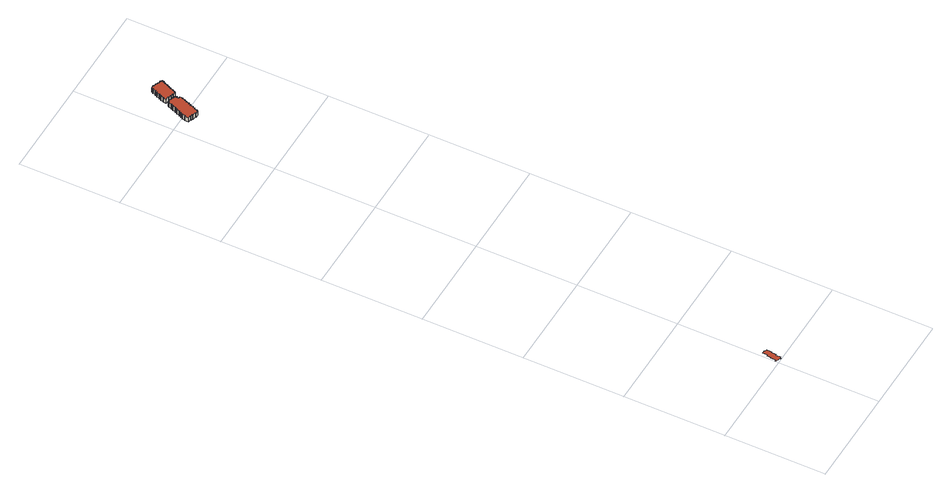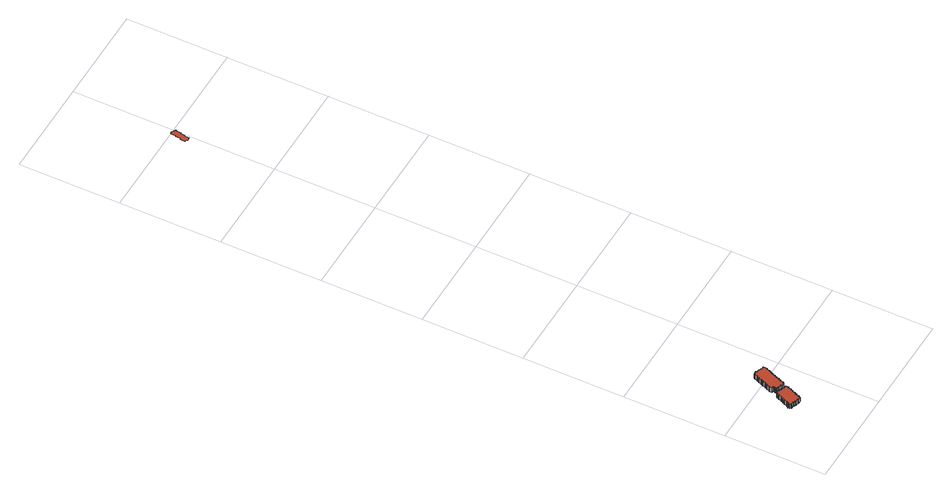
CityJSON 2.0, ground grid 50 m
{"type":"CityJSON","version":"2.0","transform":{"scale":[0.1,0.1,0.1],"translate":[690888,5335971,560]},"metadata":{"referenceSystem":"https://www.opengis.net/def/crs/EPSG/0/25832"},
"CityObjects":{
"building1":{"type":"Building","attributes":{"grid_m":0.5,"point_count":82,"rf_extrusion_mode":"lod11_fallback","rf_force_lod11":true,"rf_h_ground":560.83,"rf_h_pc_98p":0,"rf_h_roof_70p":560.84,"rf_is_glass_roof":true,"rf_nodata_frac":0,"rf_nodata_r":0,"rf_pc_select":"PREFERRED_AND_LATEST","rf_pc_year":2026,"rf_pointcloud_unusable":false,"rf_pt_density":8,"rf_rmse_lod22":0,"rf_roof_type":"unknown","rf_success":true,"rf_t_run":0,"rf_volume_lod22":0.0826,"source":"flat_seed_point_occupied_cell_union"},"children":["building1-1"]},
"building1-1":{"type":"BuildingPart","parents":["building1"],"geometry":[{"type":"MultiSurface","lod":"2.2","boundaries":[[[0,1,2,3,4,5,6,7,8,9,10,11,12,13,14,15,16,17,18,19,20,21]]],"semantics":{"surfaces":[{"type":"RoofSurface","rf_azimuth":270,"rf_h_roof_50p":560.84,"rf_h_roof_70p":560.84,"rf_h_roof_max":560.84,"rf_h_roof_min":560.84,"rf_slope":0}],"values":[0]}}]},
"building2":{"type":"Building","attributes":{"grid_m":0.5,"point_count":318,"rf_extrusion_mode":"lod11_fallback","rf_force_lod11":true,"rf_h_ground":560.09,"rf_h_pc_98p":0,"rf_h_roof_70p":562.75,"rf_is_glass_roof":true,"rf_nodata_frac":0,"rf_nodata_r":0,"rf_pc_select":"PREFERRED_AND_LATEST","rf_pc_year":2026,"rf_pointcloud_unusable":false,"rf_pt_density":8,"rf_rmse_lod22":0,"rf_roof_type":"unknown","rf_success":true,"rf_t_run":0,"rf_volume_lod22":211.79,"source":"flat_seed_point_occupied_cell_union"},"children":["building2-1"]},
"building2-1":{"type":"BuildingPart","parents":["building2"],"geometry":[{"type":"Solid","lod":"2.2","boundaries":[[[[22,23,24,25,26,27,28,29,30,31,32,33,34,35,36,37,38,39,40,41,42,43,44,45,46,47,48,49,50,51,52,53,54,55,56,57,58,59,60,61,62,63,64,65,66,67,68,69,70,71,72,73,74,75]],[[76,77,22,75]],[[77,78,23,22]],[[78,79,24,23]],[[79,80,25,24]],[[80,81,26,25]],[[81,82,27,26]],[[82,83,28,27]],[[83,84,29,28]],[[84,85,30,29]],[[85,86,31,30]],[[86,87,32,31]],[[87,88,33,32]],[[88,89,34,33]],[[89,90,35,34]],[[90,91,36,35]],[[91,92,37,36]],[[92,93,38,37]],[[93,94,39,38]],[[94,95,40,39]],[[95,96,41,40]],[[96,97,42,41]],[[97,98,43,42]],[[98,99,44,43]],[[99,100,45,44]],[[100,101,46,45]],[[101,102,47,46]],[[102,103,48,47]],[[103,104,49,48]],[[104,105,50,49]],[[105,106,51,50]],[[106,107,52,51]],[[107,108,53,52]],[[108,109,54,53]],[[109,110,55,54]],[[110,111,56,55]],[[111,112,57,56]],[[112,113,58,57]],[[113,114,59,58]],[[114,115,60,59]],[[115,116,61,60]],[[116,117,62,61]],[[117,118,63,62]],[[118,119,64,63]],[[119,120,65,64]],[[120,121,66,65]],[[121,122,67,66]],[[122,123,68,67]],[[123,124,69,68]],[[124,125,70,69]],[[125,126,71,70]],[[126,127,72,71]],[[127,128,73,72]],[[128,129,74,73]],[[129,76,75,74]],[[76,129,128,127,126,125,124,123,122,121,120,119,118,117,116,115,114,113,112,111,110,109,108,107,106,105,104,103,102,101,100,99,98,97,96,95,94,93,92,91,90,89,88,87,86,85,84,83,82,81,80,79,78,77]]]],"semantics":{"surfaces":[{"type":"RoofSurface","rf_azimuth":270,"rf_h_roof_50p":562.75,"rf_h_roof_70p":562.75,"rf_h_roof_max":562.75,"rf_h_roof_min":562.75,"rf_slope":0},{"type":"WallSurface","on_footprint_edge":true},{"type":"GroundSurface"}],"values":[[0,1,1,1,1,1,1,1,1,1,1,1,1,1,1,1,1,1,1,1,1,1,1,1,1,1,1,1,1,1,1,1,1,1,1,1,1,1,1,1,1,1,1,1,1,1,1,1,1,1,1,1,1,1,1,2]]}}]},
"building3":{"type":"Building","attributes":{"grid_m":0.5,"point_count":234,"rf_extrusion_mode":"lod11_fallback","rf_force_lod11":true,"rf_h_ground":560.09,"rf_h_pc_98p":0,"rf_h_roof_70p":562.73,"rf_is_glass_roof":true,"rf_nodata_frac":0,"rf_nodata_r":0,"rf_pc_select":"PREFERRED_AND_LATEST","rf_pc_year":2026,"rf_pointcloud_unusable":false,"rf_pt_density":8,"rf_rmse_lod22":0,"rf_roof_type":"unknown","rf_success":true,"rf_t_run":0,"rf_volume_lod22":154.85,"source":"flat_seed_point_occupied_cell_union"},"children":["building3-1"]},
"building3-1":{"type":"BuildingPart","parents":["building3"],"geometry":[{"type":"Solid","lod":"2.2","boundaries":[[[[130,131,132,133,134,135,136,137,138,139,140,141,142,143,144,145,146,147,148,149,150,151,152,153,154,155,156,157,158,159,160,161,162,163,164,165,166,167,168,169,170,171,172,173]],[[174,175,130,173]],[[175,176,131,130]],[[176,177,132,131]],[[177,178,133,132]],[[178,179,134,133]],[[179,180,135,134]],[[180,181,136,135]],[[181,182,137,136]],[[182,183,138,137]],[[183,184,139,138]],[[184,185,140,139]],[[185,186,141,140]],[[186,187,142,141]],[[187,188,143,142]],[[188,189,144,143]],[[189,190,145,144]],[[190,191,146,145]],[[191,192,147,146]],[[192,193,148,147]],[[193,194,149,148]],[[194,195,150,149]],[[195,196,151,150]],[[196,197,152,151]],[[197,198,153,152]],[[198,199,154,153]],[[199,200,155,154]],[[200,201,156,155]],[[201,202,157,156]],[[202,203,158,157]],[[203,204,159,158]],[[204,205,160,159]],[[205,206,161,160]],[[206,207,162,161]],[[207,208,163,162]],[[208,209,164,163]],[[209,210,165,164]],[[210,211,166,165]],[[211,212,167,166]],[[212,213,168,167]],[[213,214,169,168]],[[214,215,170,169]],[[215,216,171,170]],[[216,217,172,171]],[[217,174,173,172]],[[174,217,216,215,214,213,212,211,210,209,208,207,206,205,204,203,202,201,200,199,198,197,196,195,194,193,192,191,190,189,188,187,186,185,184,183,182,181,180,179,178,177,176,175]]]],"semantics":{"surfaces":[{"type":"RoofSurface","rf_azimuth":270,"rf_h_roof_50p":562.73,"rf_h_roof_70p":562.73,"rf_h_roof_max":562.73,"rf_h_roof_min":562.73,"rf_slope":0},{"type":"WallSurface","on_footprint_edge":true},{"type":"GroundSurface"}],"values":[[0,1,1,1,1,1,1,1,1,1,1,1,1,1,1,1,1,1,1,1,1,1,1,1,1,1,1,1,1,1,1,1,1,1,1,1,1,1,1,1,1,1,1,1,1,2]]}}]}
},
"vertices":[
[0,10,8],[10,10,8],[10,5,8],[20,5,8],[20,0,8],[25,0,8],[25,5,8],[30,5,8],[30,30,8],[35,30,8],[35,55,8],[40,55,8],[40,80,8],[30,80,8],[30,85,8],[15,85,8],[15,60,8],[10,60,8],[10,40,8],[5,40,8],[5,15,8],[0,15,8],
[90,2965,28],[90,2960,28],[100,2960,28],[100,2955,28],[115,2955,28],[115,2950,28],[130,2950,28],[130,2955,28],[135,2955,28],[135,2970,28],[140,2970,28],[140,2980,28],[145,2980,28],[145,2995,28],[150,2995,28],[150,3005,28],[155,3005,28],[155,3020,28],[160,3020,28],[160,3030,28],[165,3030,28],[165,3045,28],[170,3045,28],[170,3060,28],[160,3060,28],[160,3070,28],[165,3070,28],[165,3075,28],[160,3075,28],[160,3080,28],[150,3080,28],[150,3085,28],[135,3085,28],[135,3090,28],[120,3090,28],[120,3085,28],[115,3085,28],[115,3070,28],[110,3070,28],[110,3060,28],[105,3060,28],[105,3045,28],[100,3045,28],[100,3035,28],[95,3035,28],[95,3020,28],[90,3020,28],[90,3010,28],[85,3010,28],[85,3000,28],[80,3000,28],[80,2985,28],[75,2985,28],[75,2965,28],[75,2965,1],[90,2965,1],[90,2960,1],[100,2960,1],[100,2955,1],[115,2955,1],[115,2950,1],[130,2950,1],[130,2955,1],[135,2955,1],[135,2970,1],[140,2970,1],[140,2980,1],[145,2980,1],[145,2995,1],[150,2995,1],[150,3005,1],[155,3005,1],[155,3020,1],[160,3020,1],[160,3030,1],[165,3030,1],[165,3045,1],[170,3045,1],[170,3060,1],[160,3060,1],[160,3070,1],[165,3070,1],[165,3075,1],[160,3075,1],[160,3080,1],[150,3080,1],[150,3085,1],[135,3085,1],[135,3090,1],[120,3090,1],[120,3085,1],[115,3085,1],[115,3070,1],[110,3070,1],[110,3060,1],[105,3060,1],[105,3045,1],[100,3045,1],[100,3035,1],[95,3035,1],[95,3020,1],[90,3020,1],[90,3010,1],[85,3010,1],[85,3000,1],[80,3000,1],[80,2985,1],[75,2985,1],
[130,3105,27],[145,3105,27],[145,3100,27],[160,3100,27],[160,3095,27],[170,3095,27],[170,3090,27],[185,3090,27],[185,3095,27],[190,3095,27],[190,3105,27],[195,3105,27],[195,3120,27],[200,3120,27],[200,3130,27],[205,3130,27],[205,3140,27],[210,3140,27],[210,3155,27],[215,3155,27],[215,3165,27],[220,3165,27],[220,3175,27],[215,3175,27],[215,3180,27],[200,3180,27],[200,3185,27],[190,3185,27],[190,3190,27],[175,3190,27],[175,3195,27],[160,3195,27],[160,3185,27],[155,3185,27],[155,3170,27],[150,3170,27],[150,3160,27],[145,3160,27],[145,3145,27],[140,3145,27],[140,3135,27],[135,3135,27],[135,3120,27],[130,3120,27],[130,3120,1],[130,3105,1],[145,3105,1],[145,3100,1],[160,3100,1],[160,3095,1],[170,3095,1],[170,3090,1],[185,3090,1],[185,3095,1],[190,3095,1],[190,3105,1],[195,3105,1],[195,3120,1],[200,3120,1],[200,3130,1],[205,3130,1],[205,3140,1],[210,3140,1],[210,3155,1],[215,3155,1],[215,3165,1],[220,3165,1],[220,3175,1],[215,3175,1],[215,3180,1],[200,3180,1],[200,3185,1],[190,3185,1],[190,3190,1],[175,3190,1],[175,3195,1],[160,3195,1],[160,3185,1],[155,3185,1],[155,3170,1],[150,3170,1],[150,3160,1],[145,3160,1],[145,3145,1],[140,3145,1],[140,3135,1],[135,3135,1],[135,3120,1]
]}
